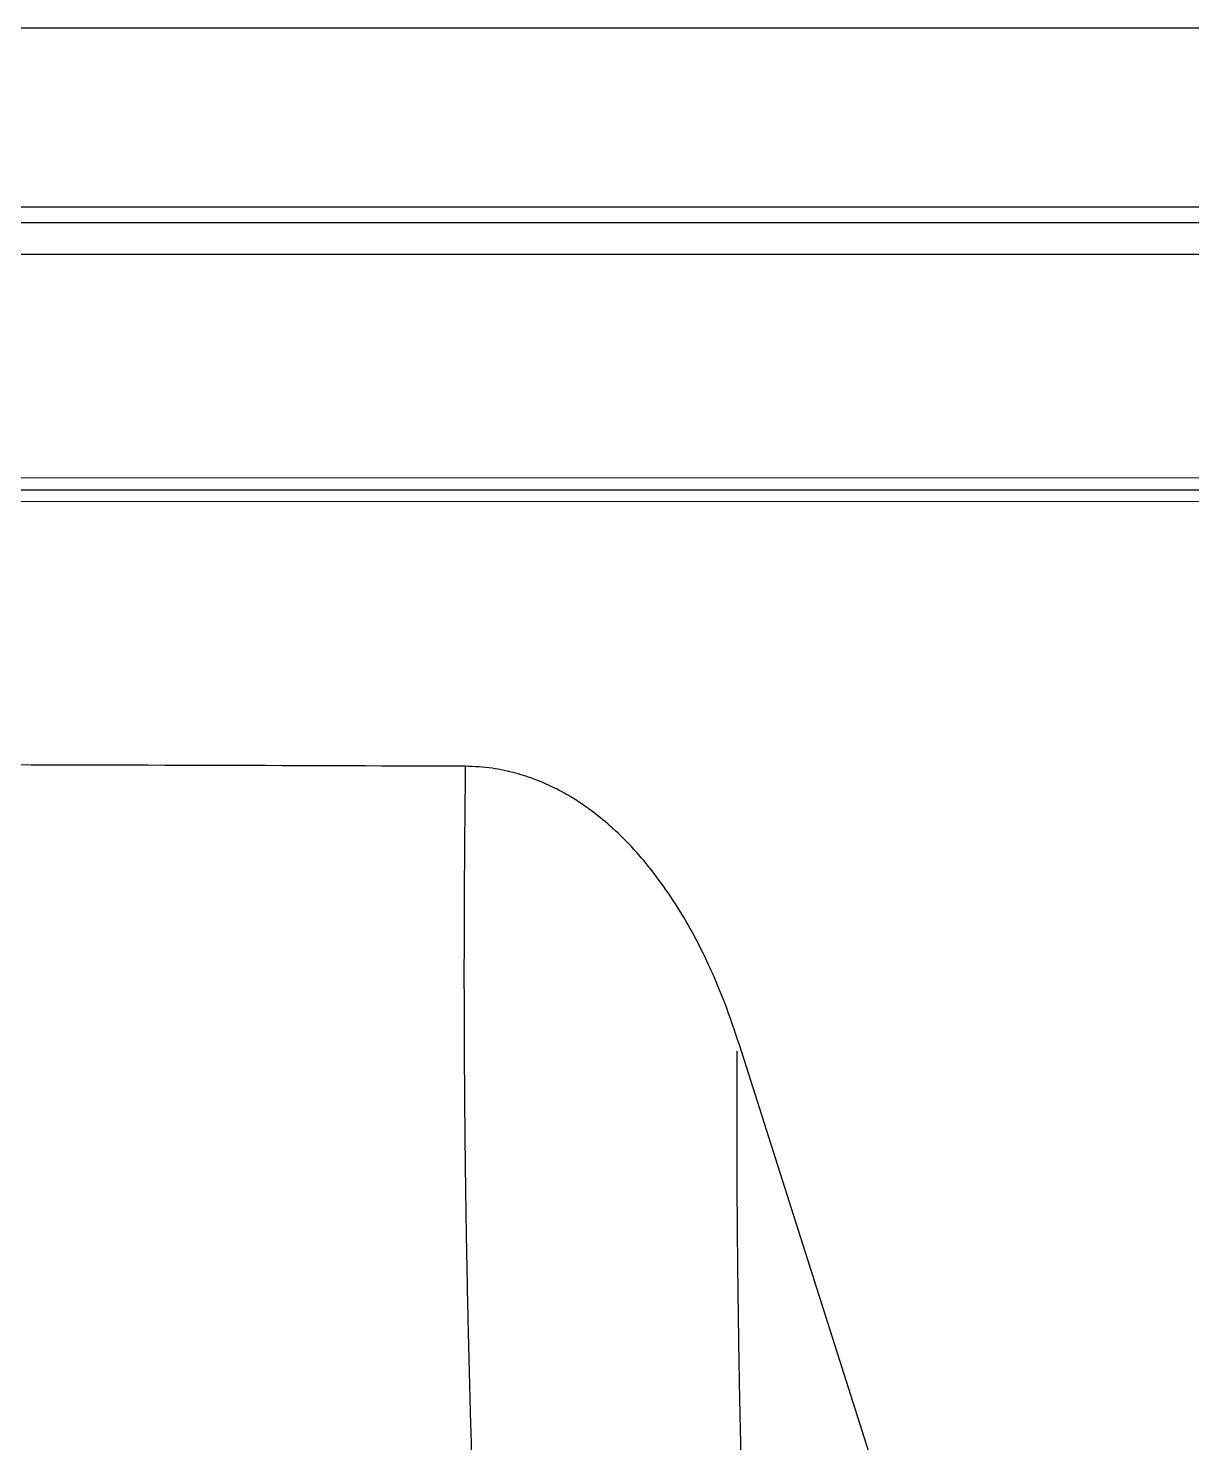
# Model space of a CAD drawing. Extents: x 956 to 1028, y 499 to 635.
# Drawn here: x 978.38 to 983.82, y 582.89 to 589.5 of the extents above; entities that cross this region are included whole.
import ezdxf

# ---------------------------------------------------------------- set-up
doc = ezdxf.new("R2010")
doc.units = 0
doc.header["$MEASUREMENT"] = 0
doc.layers.add('1', color=4, linetype='Continuous')

# ---------------------------------------------------------------- blocks, each defined once
blk = doc.blocks.new('2020 HS PILLOW')
at = {"layer": '1', "color": 2}
blk.add_line((-7.0118, -1.4041), (-6.3581, -3.4563), dxfattribs=at)
blk.add_arc((6.4245, -4.7294), 11.5018, 179.61634, 180.14357, dxfattribs=at)
for points, knots in [([(-6.3461, -3.4261), (-6.346, -3.3869), (-6.3457, -3.3087), (-6.3455, -3.1913), (-6.3455, -3.0739), (-6.3457, -2.9566), (-6.3462, -2.8392), (-6.3468, -2.7218), (-6.3476, -2.6045), (-6.3487, -2.4871), (-6.3499, -2.3698), (-6.3515, -2.2421), (-6.3534, -2.105), (-6.3558, -1.9584), (-6.3585, -1.8119), (-6.3619, -1.6502), (-6.3661, -1.4717), (-6.3712, -1.2755), (-6.375, -1.1429), (-6.3769, -1.0757)], [0, 0, 0, 0, 0.050086, 0.100152, 0.150197, 0.200224, 0.250231, 0.30022, 0.350192, 0.400146, 0.450084, 0.500006, 0.563112, 0.625003, 0.68697, 0.750001, 0.831127, 0.914459, 1, 1, 1, 1]), ([(-5.1101, -1.4421), (-5.1088, -1.4831), (-5.1062, -1.5652), (-5.1025, -1.6883), (-5.0991, -1.8115), (-5.0958, -1.9347), (-5.0928, -2.0579), (-5.0899, -2.1812), (-5.0873, -2.3045), (-5.0849, -2.4279), (-5.0826, -2.5513), (-5.0806, -2.6747), (-5.0788, -2.7982), (-5.0772, -2.9217), (-5.0759, -3.0452), (-5.0747, -3.1687), (-5.0737, -3.2923), (-5.073, -3.4159), (-5.0724, -3.5395), (-5.0721, -3.6631), (-5.072, -3.7867), (-5.0721, -3.9103), (-5.0724, -4.034), (-5.0729, -4.1577), (-5.0736, -4.2813), (-5.0745, -4.405), (-5.0756, -4.5287), (-5.0765, -4.6111), (-5.077, -4.6524)], [0, 0, 0, 0, 0.038206, 0.076434, 0.114683, 0.152953, 0.191244, 0.229555, 0.267888, 0.306241, 0.344615, 0.383009, 0.421424, 0.459859, 0.498313, 0.536788, 0.575283, 0.613797, 0.652331, 0.690885, 0.729458, 0.76805, 0.806661, 0.845291, 0.883941, 0.922608, 0.961295, 1, 1, 1, 1]), ([(-6.3582, -3.4559), (-6.3363, -3.5215), (-6.2971, -3.6387), (-6.2339, -3.7906), (-6.1788, -3.9063), (-6.1203, -4.0161), (-6.0488, -4.1342), (-5.9609, -4.2577), (-5.8665, -4.3708), (-5.7721, -4.4656), (-5.6908, -4.533), (-5.6236, -4.5812), (-5.5616, -4.621), (-5.4877, -4.6609), (-5.4027, -4.6979), (-5.3089, -4.7286), (-5.1988, -4.7526), (-5.1193, -4.7563), (-5.0772, -4.7582)], [0, 0, 0, 0, 0.109303, 0.195512, 0.25888, 0.310903, 0.390699, 0.474501, 0.546287, 0.618154, 0.679279, 0.707051, 0.743456, 0.790702, 0.833338, 0.882273, 0.937704, 1, 1, 1, 1]), ([(-5.0772, -4.7582), (-3.4112, -4.7633), (-0.0264, -4.7735), (3.3584, -4.7634), (5.0772, -4.7582)], [0, 0, 0, 0, 0.492188, 1, 1, 1, 1])]:
    blk.add_open_spline(points, degree=3, knots=knots, dxfattribs=at)
blk = doc.blocks.new('2026 SX')
at = {"layer": '1', "color": 3}
for p, q in [((66.402, 77.2723), (5.922, 77.2723)), ((60.5954, 77.2723), (11.7286, 77.2723)), ((60.5954, 77.2723), (11.7286, 77.2723)), ((60.5954, 76.436), (11.7286, 76.436)), ((11.7286, 76.364), (60.5954, 76.364)), ((60.5954, 76.2156), (11.7286, 76.2156)), ((31.8478, 75.1128), (11.7286, 75.114))]:
    blk.add_line(p, q, dxfattribs=at)
at = {"layer": '1', "color": 3, "flags": 128}
for points in [[(11.7418, 75.1727), (21.7779, 75.1729), (31.8139, 75.1716)], [(11.7418, 75.0615), (21.7779, 75.0613), (31.8139, 75.0602)]]:
    blk.add_lwpolyline(points, dxfattribs=at)
at = {"layer": '1', "color": 3, "rotation": 180}
blk.add_blockref('2020 HS PILLOW', (19.4457, 69.0647), dxfattribs=at)

msp = doc.modelspace()

# ---------------------------------------------------------------- block references
at = {"layer": '1'}
msp.add_blockref('2026 SX', (955.8964, 512.2273), dxfattribs=at)

doc.saveas('drawing.dxf')
